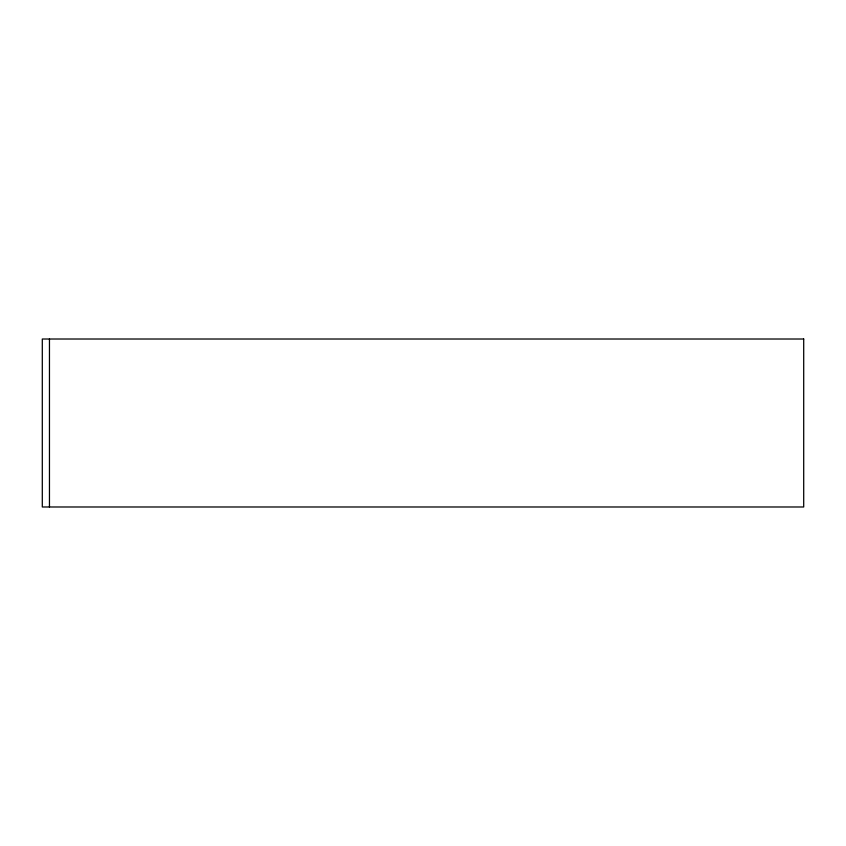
<?xml version="1.0" encoding="UTF-8"?>
<svg xmlns="http://www.w3.org/2000/svg" width="846" height="846" viewBox="0 0 846 846"><rect width="100%" height="100%" fill="white"/><g stroke="black" fill="none" stroke-linecap="round" stroke-linejoin="round"><path stroke-width="1.27" d="M49.459 339.013L49.459 506.987M803.7 339.013L42.3 339.013L42.3 506.987L803.7 506.987L803.7 339.013"/></g></svg>
